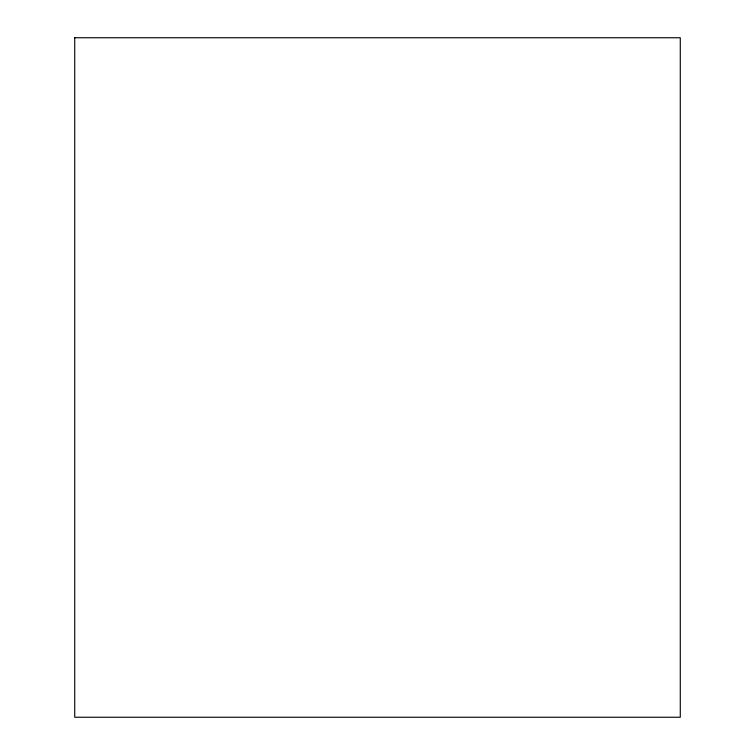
<?xml version="1.0" encoding="UTF-8"?>
<svg xmlns="http://www.w3.org/2000/svg" width="755" height="755" viewBox="0 0 755 755"><rect width="100%" height="100%" fill="white"/><g stroke="black" fill="none" stroke-linecap="round" stroke-linejoin="round"><path stroke-width="1.13" d="M74.726 37.75L74.726 717.25L680.274 717.25L680.274 37.75L74.726 37.75"/></g></svg>
